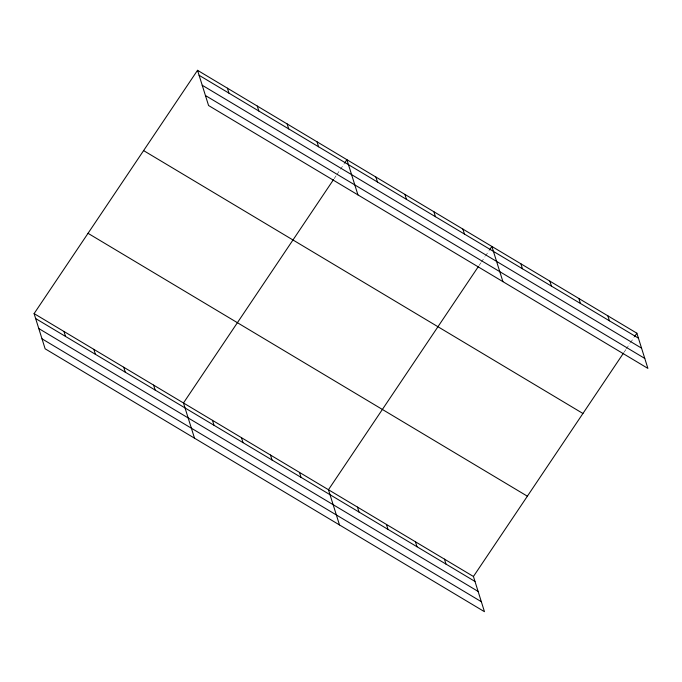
<?xml version="1.0" encoding="UTF-8"?>
<svg xmlns="http://www.w3.org/2000/svg" width="682" height="682" viewBox="0 0 682 682"><rect width="100%" height="100%" fill="white"/><g stroke="black" fill="none" stroke-linecap="round" stroke-linejoin="round"><path stroke-width="0.51" stroke-dasharray="3.41 2.56" d="M334.146 178.684L336.465 175.231M337.044 174.362L339.943 170.048M340.523 169.187L344.009 164.004M479.131 265.434L480.87 262.843M481.449 261.982L484.928 256.799M485.507 255.938L488.985 250.763M624.107 352.185L625.846 349.602M626.426 348.732L629.904 343.558M630.492 342.688L633.97 337.513"/><path stroke-width="1.02" d="M34.1 313.601L473.436 576.486L484.467 611.694L45.131 348.8L34.1 313.601L197.533 70.306L636.869 333.2L647.9 368.399L208.564 105.514L197.533 70.306M333.566 179.545L183.475 402.977L194.506 438.185M344.589 163.143L346.908 159.69L357.939 194.899M478.551 266.295L328.451 489.736L339.491 524.935M489.565 249.893L491.884 246.441L502.915 281.649M473.436 576.486L623.527 353.054M634.55 336.652L636.869 333.2M199.084 75.276L638.42 338.161M202.213 85.25L641.549 348.144M205.435 95.531L644.771 358.425M143.595 150.594L582.931 413.48M88.029 233.312L527.365 496.198M35.66 318.562L474.996 581.448M38.78 328.545L478.116 591.43M42.003 338.826L481.339 601.712M607.867 315.843L609.427 320.813M578.873 298.494L580.433 303.464M549.88 281.146L551.431 286.108M520.886 263.798L522.438 268.759M462.89 229.092L464.442 234.054M433.897 211.744L435.448 216.706M404.895 194.387L406.455 199.357M375.901 177.039L377.461 182.009M317.028 141.813L318.588 146.783M444.442 559.138L445.994 564.099M287.156 123.936L288.708 128.907M415.44 541.781L417 546.751M257.285 106.06L258.836 111.03M386.447 524.432L388.007 529.403M227.404 88.183L228.964 93.153M357.453 507.084L359.005 512.046M299.458 472.379L301.018 477.349M270.464 455.03L272.016 460M241.471 437.682L243.022 442.644M212.469 420.334L214.029 425.295M153.603 385.1L155.155 390.07M123.723 367.223L125.283 372.193M93.852 349.346L95.403 354.316M63.972 331.478L65.532 336.439"/></g></svg>
